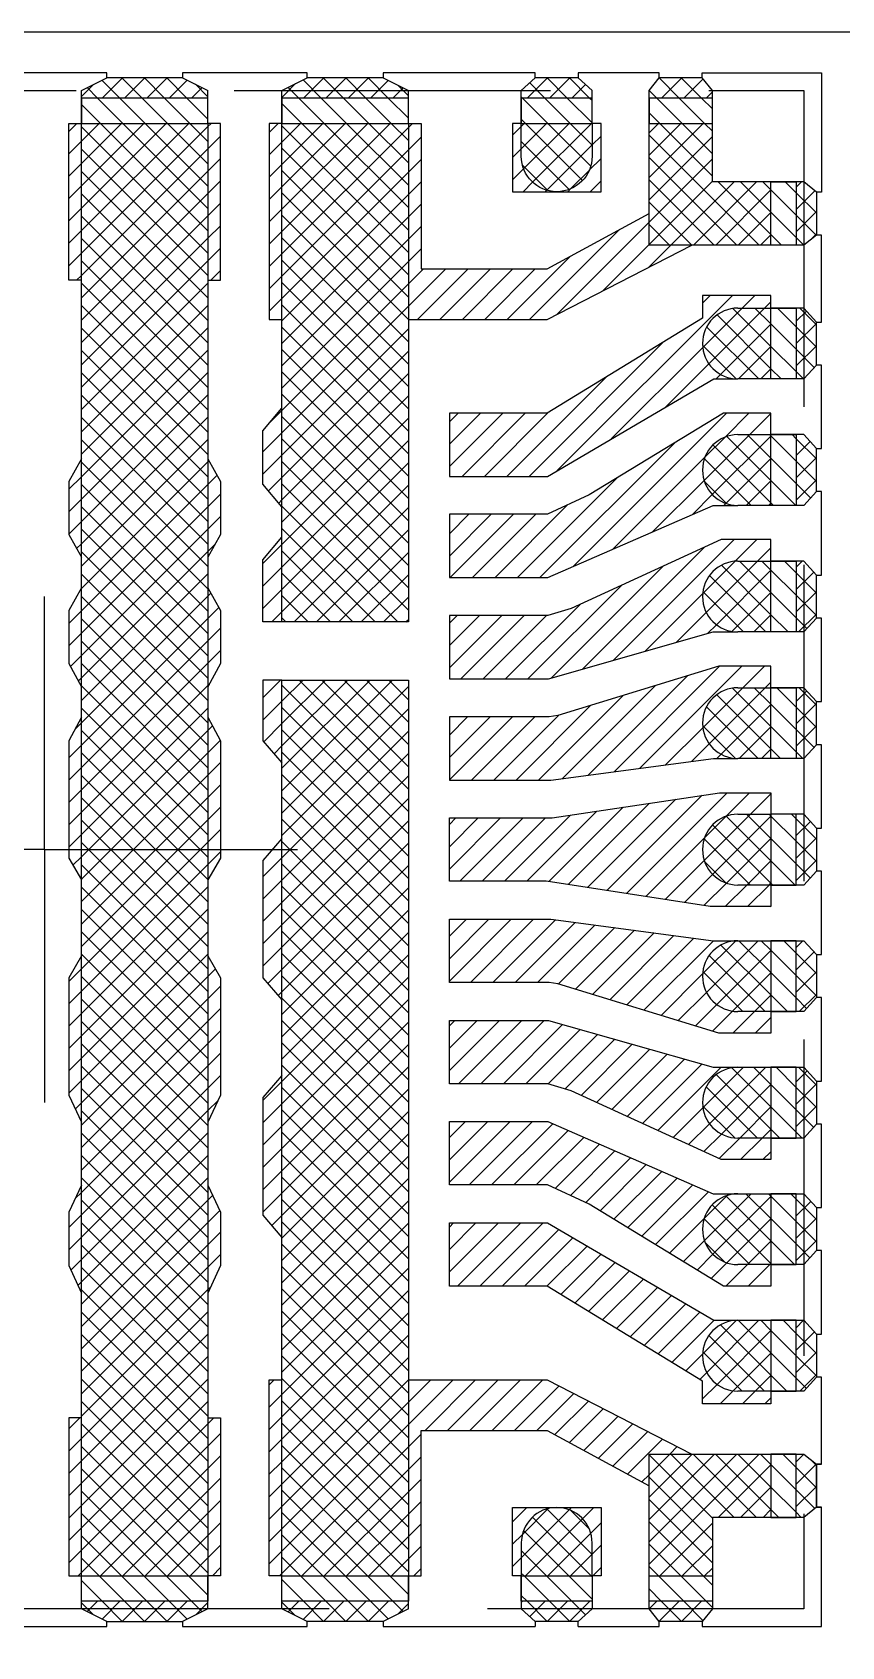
# Model space of a CAD drawing. Extents: x -347 to -72, y -334 to -144.
# Drawn here: x -256.26 to -253.06, y -310.55 to -304.17 of the extents above; entities that cross this region are included whole.
import ezdxf

# ---------------------------------------------------------------- set-up
doc = ezdxf.new("R2010")
doc.units = 0
doc.header["$LTSCALE"] = 5
doc.header["$MEASUREMENT"] = 0
doc.linetypes.add('CENTER', pattern=[2, 1.25, -0.25, 0.25, -0.25])
doc.linetypes.add('HIDDEN', pattern=[0.375, 0.25, -0.125])
doc.layers.get('0').update_dxf_attribs({"linetype": 'CONTINUOUS'})
for name, color, linetype in [('CENTER', 1, 'CENTER'), ('Full-metal', 254, 'CONTINUOUS'), ('HIDDEN', 6, 'HIDDEN'), ('Layer1', 4, 'CONTINUOUS'), ('SECTION', 6, 'CONTINUOUS')]:
    doc.layers.add(name, color=color, linetype=linetype)
pattern_1 = [(135, (-257.4536, -286.094496), (-0.04419417, -0.04419417), [])]
pattern_2 = [(135, (-257.4536, -286.094496), (-0.04419417, -0.04419417), []), (225, (-257.4536, -286.094496), (0.04419417, -0.04419417), [])]

msp = doc.modelspace()

# ---------------------------------------------------------------- hatches: boundary and pattern name
at = {"layer": 'Full-metal'}
h = msp.add_hatch(dxfattribs=at)
h.set_pattern_fill('ANSI37', color=256, scale=0.5, angle=90, style=0)
h.set_pattern_definition(pattern_2)
h.paths.add_polyline_path([(-254.7759, -310.3658), (-255.2759, -310.3658), (-255.2759, -310.3958), (-254.7759, -310.3958)], flags=17)
h.paths.add_polyline_path([(-255.5679, -310.3658), (-256.0679, -310.3658), (-256.0679, -310.3958), (-255.5679, -310.3958)], flags=16)
h.paths.add_polyline_path([(-255.2759, -304.5258), (-254.7759, -304.5258), (-254.7759, -306.4958), (-255.2759, -306.4958)])
h.paths.add_polyline_path([(-255.2759, -304.3958), (-255.2759, -304.3958), (-254.7759, -304.3958), (-254.7759, -304.4258), (-255.2759, -304.4258)])
h.paths.add_polyline_path([(-255.1759, -304.3458), (-254.8759, -304.3458), (-254.7759, -304.3958), (-255.2759, -304.3958)])
h.paths.add_polyline_path([(-255.9679, -304.3458), (-255.6679, -304.3458), (-255.5679, -304.3958), (-256.0679, -304.3958)])
h.paths.add_polyline_path([(-256.0679, -304.3958), (-256.0679, -304.3958), (-255.5679, -304.3958), (-255.5679, -304.4258), (-256.0679, -304.4258)])
h.paths.add_polyline_path([(-255.2759, -310.3958), (-254.7759, -310.3958), (-254.8759, -310.4458), (-255.1759, -310.4458)])
h.paths.add_polyline_path([(-255.2759, -310.3658), (-254.7759, -310.3658), (-254.7759, -310.3958), (-255.2759, -310.3958)], flags=17)
h.paths.add_polyline_path([(-256.0679, -310.3658), (-255.5679, -310.3658), (-255.5679, -310.3958), (-256.0679, -310.3958)], flags=17)
h.paths.add_polyline_path([(-256.0679, -310.3958), (-255.5679, -310.3958), (-255.6679, -310.4458), (-255.9679, -310.4458)])
h.paths.add_polyline_path([(-256.0679, -310.2658), (-255.5679, -310.2658), (-255.5679, -304.5258), (-256.0679, -304.5258)])
h.paths.add_polyline_path([(-255.5679, -310.3658), (-256.0679, -310.3658), (-256.0679, -310.3958), (-255.5679, -310.3958)])
h.paths.add_polyline_path([(-255.2759, -310.2658), (-254.7759, -310.2658), (-254.7759, -306.7258), (-255.2759, -306.7258)])
h.paths.add_polyline_path([(-254.7759, -310.3658), (-255.2759, -310.3658), (-255.2759, -310.3958), (-254.7759, -310.3958)])
h = msp.add_hatch(dxfattribs=at)
h.set_pattern_fill('ANSI37', color=256, scale=0.5, angle=90, style=0)
h.set_pattern_definition(pattern_2)
h.paths.add_polyline_path([(-254.0499, -310.1358), (-254.0499, -310.2658), (-254.3299, -310.2658), (-254.3299, -310.1358, -1)])
h.paths.add_polyline_path([(-254.3299, -310.3658), (-254.0499, -310.3658), (-254.0499, -310.3958), (-254.3299, -310.3958)])
h.paths.add_polyline_path([(-254.3299, -310.3958), (-254.0499, -310.3958), (-254.1049, -310.4458), (-254.2749, -310.4458)])
h.paths.add_polyline_path([(-253.8249, -304.3958), (-253.5749, -304.3958), (-253.5749, -304.4258), (-253.8249, -304.4258)])
h.paths.add_polyline_path([(-253.7852, -304.3458), (-253.6152, -304.3458), (-253.5749, -304.3958), (-253.8249, -304.3958)])
h.paths.add_polyline_path([(-254.2749, -304.3458), (-254.1049, -304.3458), (-254.0499, -304.3958), (-254.3299, -304.3958)])
h.paths.add_polyline_path([(-254.3299, -304.3958), (-254.0499, -304.3958), (-254.0499, -304.4258), (-254.3299, -304.4258)])
h.paths.add_polyline_path([(-254.3299, -304.5258), (-254.0499, -304.5258), (-254.0499, -304.6558, -1), (-254.3299, -304.6558)])
h.paths.add_polyline_path([(-253.2139, -309.7848), (-253.1639, -309.8245), (-253.1639, -309.9945), (-253.2139, -310.0348)])
h.paths.add_polyline_path([(-253.2439, -309.7848), (-253.2139, -309.7848), (-253.2139, -310.0348), (-253.2439, -310.0348)])
h.paths.add_polyline_path([(-253.8249, -309.7848), (-253.3439, -309.7848), (-253.3439, -310.0348), (-253.5749, -310.0348), (-253.5749, -310.2658), (-253.8249, -310.2658)])
h.paths.add_polyline_path([(-253.8249, -310.3658), (-253.5749, -310.3658), (-253.5749, -310.3958), (-253.8249, -310.3958)])
h.paths.add_polyline_path([(-253.8249, -310.3958), (-253.5749, -310.3958), (-253.6152, -310.4458), (-253.7852, -310.4458)])
h.paths.add_polyline_path([(-253.3439, -309.5358), (-253.4739, -309.5358, -1), (-253.4739, -309.2558), (-253.3439, -309.2558)])
h.paths.add_polyline_path([(-253.2439, -309.2558), (-253.2139, -309.2558), (-253.2139, -309.5358), (-253.2439, -309.5358)])
h.paths.add_polyline_path([(-253.2139, -309.2558), (-253.1639, -309.3105), (-253.1639, -309.4805), (-253.2139, -309.5358)])
h.paths.add_polyline_path([(-253.2139, -308.7558), (-253.1639, -308.8105), (-253.1639, -308.9805), (-253.2139, -309.0358)])
h.paths.add_polyline_path([(-253.3439, -309.0358), (-253.4739, -309.0358, -1), (-253.4739, -308.7558), (-253.3439, -308.7558)])
h.paths.add_polyline_path([(-253.2439, -308.7558), (-253.2139, -308.7558), (-253.2139, -309.0358), (-253.2439, -309.0358)])
h.paths.add_polyline_path([(-253.1639, -308.4805), (-253.2139, -308.5358), (-253.2139, -308.2558), (-253.1639, -308.3105)])
h.paths.add_polyline_path([(-253.2439, -308.2558), (-253.2139, -308.2558), (-253.2139, -308.5358), (-253.2439, -308.5358)])
h.paths.add_polyline_path([(-253.4739, -308.2558), (-253.3439, -308.2558), (-253.3439, -308.5358), (-253.4739, -308.5358, -1)])
h.paths.add_polyline_path([(-253.2139, -307.7558), (-253.1639, -307.8105), (-253.1639, -307.9805), (-253.2139, -308.0358)])
h.paths.add_polyline_path([(-253.2439, -307.7558), (-253.2139, -307.7558), (-253.2139, -308.0358), (-253.2439, -308.0358)])
h.paths.add_polyline_path([(-253.3439, -308.0358), (-253.4739, -308.0358, -1), (-253.4739, -307.7558), (-253.3439, -307.7558)])
h.paths.add_polyline_path([(-253.2139, -307.2558), (-253.1639, -307.3105), (-253.1639, -307.4805), (-253.2139, -307.5358)])
h.paths.add_polyline_path([(-253.2439, -307.2558), (-253.2139, -307.2558), (-253.2139, -307.5358), (-253.2439, -307.5358)])
h.paths.add_polyline_path([(-253.3439, -307.2558), (-253.3439, -307.5358), (-253.4739, -307.5358, -1), (-253.4739, -307.2558)])
h.paths.add_polyline_path([(-253.1639, -306.9811), (-253.2139, -307.0358), (-253.2139, -306.7558), (-253.1639, -306.8111)])
h.paths.add_polyline_path([(-253.2439, -306.7558), (-253.2139, -306.7558), (-253.2139, -307.0358), (-253.2439, -307.0358)])
h.paths.add_polyline_path([(-253.3439, -307.0358), (-253.4739, -307.0358, -1), (-253.4739, -306.7558), (-253.3439, -306.7558)])
h.paths.add_polyline_path([(-253.1639, -306.4811), (-253.2139, -306.5358), (-253.2139, -306.2558), (-253.1639, -306.3111)])
h.paths.add_polyline_path([(-253.2439, -306.2558), (-253.2139, -306.2558), (-253.2139, -306.5358), (-253.2439, -306.5358)])
h.paths.add_polyline_path([(-253.3439, -306.5358), (-253.4739, -306.5358, -1), (-253.4739, -306.2558), (-253.3439, -306.2558)])
h.paths.add_polyline_path([(-253.2139, -305.7558), (-253.1639, -305.8111), (-253.1639, -305.9811), (-253.2139, -306.0358)])
h.paths.add_polyline_path([(-253.2139, -306.0358), (-253.2439, -306.0358), (-253.2439, -305.7558), (-253.2139, -305.7558)])
h.paths.add_polyline_path([(-253.3439, -306.0358), (-253.4739, -306.0358, -1), (-253.4739, -305.7558), (-253.3439, -305.7558)])
h.paths.add_polyline_path([(-253.2139, -305.2558), (-253.1639, -305.3111), (-253.1639, -305.4811), (-253.2139, -305.5358)])
h.paths.add_polyline_path([(-253.2139, -305.5358), (-253.2439, -305.5358), (-253.2439, -305.2558), (-253.2139, -305.2558)])
h.paths.add_polyline_path([(-253.3439, -305.5358), (-253.4739, -305.5358, -1), (-253.4739, -305.2558), (-253.3439, -305.2558)])
h.paths.add_polyline_path([(-253.2139, -304.7568), (-253.1639, -304.7971), (-253.1639, -304.9671), (-253.2139, -305.0068)])
h.paths.add_polyline_path([(-253.2439, -304.7568), (-253.2139, -304.7568), (-253.2139, -305.0068), (-253.2439, -305.0068)])
h.paths.add_polyline_path([(-253.8249, -305.0068), (-253.8249, -304.5258), (-253.5749, -304.5258), (-253.5749, -304.7568), (-253.3439, -304.7568), (-253.3439, -305.0068)])
at = {"layer": 'Layer1'}
h = msp.add_hatch(dxfattribs=at)
h.set_pattern_fill('ANSI31', color=256, scale=0.5, style=0)
h.set_pattern_definition([(45, (-257.4536, -286.094496), (-0.04419417, 0.04419417), [])])
h.paths.add_polyline_path([(-253.6556, -305.0068), (-253.8249, -305.0068), (-253.8249, -304.8813), (-254.228, -305.1008), (-254.7259, -305.1008), (-254.7259, -304.5258), (-254.7759, -304.5258), (-254.7759, -305.3008), (-254.228, -305.3008)])
h.paths.add_polyline_path([(-254.6139, -305.6708), (-254.228, -305.6708), (-253.6139, -305.2956), (-253.6139, -305.2058), (-253.3439, -305.2058), (-253.3439, -305.2558), (-253.4739, -305.2558, 1), (-253.4739, -305.5358), (-253.5694, -305.5358), (-254.2267, -305.9208), (-254.6139, -305.9208)])
h.paths.add_polyline_path([(-254.6139, -306.0708), (-254.227, -306.0708), (-254.0618, -305.9933), (-253.5305, -305.6708), (-253.3439, -305.6708), (-253.3439, -305.7558), (-253.4739, -305.7558, 1), (-253.4739, -306.0358), (-253.5724, -306.0358), (-254.2254, -306.3208), (-254.6139, -306.3208)])
h.paths.add_polyline_path([(-254.6139, -306.4708), (-254.225, -306.4708), (-254.1325, -306.4426), (-253.5398, -306.1708), (-253.3439, -306.1708), (-253.3439, -306.2558), (-253.4739, -306.2558, 1), (-253.4739, -306.5358), (-253.5721, -306.5358), (-254.2225, -306.7208), (-254.6139, -306.7208)])
h.paths.add_polyline_path([(-254.6139, -306.8708), (-254.2192, -306.8708), (-254.186, -306.8657), (-253.5498, -306.6708), (-253.3439, -306.6708), (-253.3439, -306.7558), (-253.4739, -306.7558, 1), (-253.4739, -307.0358), (-253.571, -307.0358), (-254.2128, -307.1208), (-254.6139, -307.1208)])
h.paths.add_polyline_path([(-254.6139, -307.2708), (-254.2078, -307.2708), (-253.5468, -307.1708), (-253.3439, -307.1708), (-253.3439, -307.2558), (-253.4739, -307.2558, 1), (-253.4739, -307.5358), (-253.3439, -307.5358), (-253.3439, -307.6208), (-253.5836, -307.6208), (-254.2314, -307.5208), (-254.6139, -307.5208)])
h.paths.add_polyline_path([(-254.6139, -307.6708), (-254.2128, -307.6708), (-253.571, -307.7558), (-253.4739, -307.7558, 1), (-253.4739, -308.0358), (-253.3439, -308.0358), (-253.3439, -308.1208), (-253.5498, -308.1208), (-254.186, -307.9259), (-254.2192, -307.9208), (-254.6139, -307.9208)])
h.paths.add_polyline_path([(-254.6139, -308.0708), (-254.2225, -308.0708), (-253.5721, -308.2558), (-253.4739, -308.2558, 1), (-253.4739, -308.5358), (-253.3439, -308.5358), (-253.3439, -308.6208), (-253.5398, -308.6208), (-254.1325, -308.3491), (-254.225, -308.3208), (-254.6139, -308.3208)])
h.paths.add_polyline_path([(-254.6139, -308.4708), (-254.2254, -308.4708), (-253.5724, -308.7558), (-253.4739, -308.7558, 1), (-253.4739, -309.0358), (-253.3439, -309.0358), (-253.3439, -309.1208), (-253.5305, -309.1208), (-254.0618, -308.7964), (-254.227, -308.7208), (-254.6139, -308.7208)])
h.paths.add_polyline_path([(-254.6139, -308.8708), (-254.2267, -308.8708), (-253.5694, -309.2558), (-253.4739, -309.2558, 1), (-253.4739, -309.5358), (-253.3439, -309.5358), (-253.3439, -309.5858), (-253.6139, -309.5858), (-253.6139, -309.496), (-254.228, -309.1208), (-254.6139, -309.1208)])
h.paths.add_polyline_path([(-254.7759, -309.4908), (-254.228, -309.4908), (-253.6556, -309.7848), (-253.8249, -309.7848), (-253.8249, -309.9104), (-254.228, -309.6908), (-254.7259, -309.6908), (-254.7259, -310.2658), (-254.7759, -310.2658)])
h.paths.add_polyline_path([(-255.3259, -304.5258), (-255.2759, -304.5258), (-255.2759, -305.3008), (-255.3259, -305.3008)])
h.paths.add_polyline_path([(-255.3509, -305.7413), (-255.2759, -305.6513), (-255.2759, -306.0413), (-255.3509, -305.9515)])
h.paths.add_polyline_path([(-255.3509, -306.2511), (-255.2759, -306.1612), (-255.2759, -306.4958), (-255.3509, -306.4958)])
h.paths.add_polyline_path([(-255.3509, -306.7258), (-255.2759, -306.7258), (-255.2759, -307.0524), (-255.3509, -306.966)])
h.paths.add_polyline_path([(-255.3509, -307.4386), (-255.2759, -307.3522), (-255.2759, -307.989), (-255.3509, -307.9026)])
h.paths.add_polyline_path([(-255.3509, -308.3752), (-255.2759, -308.2888), (-255.2759, -308.9281), (-255.3509, -308.8399)])
h.paths.add_polyline_path([(-255.3259, -309.4908), (-255.2759, -309.4908), (-255.2759, -310.2658), (-255.3259, -310.2658)])
h.paths.add_polyline_path([(-255.5679, -309.6408), (-255.5179, -309.6408), (-255.5179, -310.2658), (-255.5679, -310.2658)])
h.paths.add_polyline_path([(-255.5679, -308.7225), (-255.5179, -308.8291), (-255.5179, -309.0388), (-255.5679, -309.1488)])
h.paths.add_polyline_path([(-255.5679, -307.8157), (-255.5179, -307.9021), (-255.5179, -308.3657), (-255.5679, -308.4722)])
h.paths.add_polyline_path([(-255.5679, -306.8731), (-255.5179, -306.9654), (-255.5179, -307.4291), (-255.5679, -307.5155)])
h.paths.add_polyline_path([(-255.5679, -306.3609), (-255.5179, -306.4507), (-255.5179, -306.6605), (-255.5679, -306.7528)])
h.paths.add_polyline_path([(-255.5679, -305.851), (-255.5179, -305.941), (-255.5179, -306.1507), (-255.5679, -306.2406)])
h.paths.add_polyline_path([(-255.5679, -304.5258), (-255.5179, -304.5258), (-255.5179, -305.1458), (-255.5679, -305.1458)])
h.paths.add_polyline_path([(-256.1179, -304.5258), (-256.0679, -304.5258), (-256.0679, -305.1458), (-256.1179, -305.1458)])
h.paths.add_polyline_path([(-256.1179, -305.941), (-256.0679, -305.8511), (-256.0679, -306.2405), (-256.1179, -306.1507)])
h.paths.add_polyline_path([(-256.1179, -306.4507), (-256.0679, -306.361), (-256.0679, -306.7527), (-256.1179, -306.6605)])
h.paths.add_polyline_path([(-256.1179, -306.9654), (-256.0679, -306.8732), (-256.0679, -307.3958), (-256.1179, -307.3958)])
h.paths.add_polyline_path([(-256.1179, -307.3958), (-256.0679, -307.3958), (-256.0679, -307.5154), (-256.1179, -307.4291)])
h.paths.add_polyline_path([(-256.1179, -307.9021), (-256.0679, -307.8158), (-256.0679, -308.4721), (-256.1179, -308.3657)])
h.paths.add_polyline_path([(-256.1179, -308.8291), (-256.0679, -308.7226), (-256.0679, -309.1487), (-256.1179, -309.0388)])
h.paths.add_polyline_path([(-256.1179, -309.6408), (-256.0679, -309.6408), (-256.0679, -310.2658), (-256.1179, -310.2658)])
h.paths.add_polyline_path([(-254.1899, -309.9958), (-254.0149, -309.9958), (-254.0149, -310.2658), (-254.0499, -310.2658), (-254.0499, -310.1358, 0.414214)])
h.paths.add_polyline_path([(-254.3649, -309.9958), (-254.1899, -309.9958, 0.414214), (-254.3299, -310.1358), (-254.3299, -310.2658), (-254.3649, -310.2658)])
h.paths.add_polyline_path([(-254.0499, -304.6558), (-254.0499, -304.5258), (-254.0149, -304.5258), (-254.0149, -304.7958), (-254.1899, -304.7958, 0.414214)])
h.paths.add_polyline_path([(-254.3649, -304.5258), (-254.3299, -304.5258), (-254.3299, -304.6558, 0.414214), (-254.1899, -304.7958), (-254.3649, -304.7958)])
at = {"layer": 'SECTION'}
h = msp.add_hatch(dxfattribs=at)
h.set_pattern_fill('ANSI31', color=256, scale=0.5, angle=90, style=0)
h.set_pattern_definition(pattern_1)
h.paths.add_polyline_path([(-253.2439, -304.7568), (-253.3439, -304.7568), (-253.3439, -305.0068), (-253.2439, -305.0068)])
h.paths.add_polyline_path([(-253.5749, -304.4258), (-253.8249, -304.4258), (-253.8249, -304.5258), (-253.5749, -304.5258)])
h.paths.add_polyline_path([(-258.6029, -304.4258), (-258.8529, -304.4258), (-258.8529, -304.5258), (-258.6029, -304.5258)])
h.paths.add_polyline_path([(-259.0839, -304.7568), (-259.1839, -304.7568), (-259.1839, -305.0068), (-259.0839, -305.0068)])
h.paths.add_polyline_path([(-258.6029, -310.2658), (-258.8529, -310.2658), (-258.8529, -310.3658), (-258.6029, -310.3658)])
h.paths.add_polyline_path([(-259.0839, -309.7848), (-259.1839, -309.7848), (-259.1839, -310.0348), (-259.0839, -310.0348)])
h.paths.add_polyline_path([(-253.5749, -310.2658), (-253.8249, -310.2658), (-253.8249, -310.3658), (-253.5749, -310.3658)])
h.paths.add_polyline_path([(-253.2439, -309.7848), (-253.3439, -309.7848), (-253.3439, -310.0348), (-253.2439, -310.0348)])
h = msp.add_hatch(dxfattribs=at)
h.set_pattern_fill('ANSI31', color=256, scale=0.5, angle=90, style=0)
h.set_pattern_definition(pattern_1)
h.paths.add_polyline_path([(-254.0499, -304.5258), (-254.3299, -304.5258), (-254.3299, -304.4258), (-254.0499, -304.4258)])
h.paths.add_polyline_path([(-258.0979, -304.5258), (-258.3779, -304.5258), (-258.3779, -304.4258), (-258.0979, -304.4258)])
h = msp.add_hatch(dxfattribs=at)
h.set_pattern_fill('ANSI31', color=256, scale=0.5, angle=90, style=0)
h.set_pattern_definition(pattern_1)
h.paths.add_polyline_path([(-254.7759, -304.5258), (-255.2759, -304.5258), (-255.2759, -304.4258), (-254.7759, -304.4258)])
h.paths.add_polyline_path([(-255.5679, -304.5258), (-256.0679, -304.5258), (-256.0679, -304.4258), (-255.5679, -304.4258)])
h.paths.add_polyline_path([(-256.3599, -304.5258), (-256.8599, -304.5258), (-256.8599, -304.4258), (-256.3599, -304.4258)])
h.paths.add_polyline_path([(-257.1519, -304.5258), (-257.6519, -304.5258), (-257.6519, -304.4258), (-257.1519, -304.4258)])
h = msp.add_hatch(dxfattribs=at)
h.set_pattern_fill('ANSI31', color=256, scale=0.5, angle=90, style=0)
h.set_pattern_definition(pattern_1)
h.paths.add_polyline_path([(-253.2439, -305.2558), (-253.3439, -305.2558), (-253.3439, -305.5358), (-253.2439, -305.5358)])
h.paths.add_polyline_path([(-253.2439, -305.7558), (-253.3439, -305.7558), (-253.3439, -306.0358), (-253.2439, -306.0358)])
h.paths.add_polyline_path([(-253.2439, -306.2558), (-253.3439, -306.2558), (-253.3439, -306.5358), (-253.2439, -306.5358)])
h.paths.add_polyline_path([(-253.2439, -306.7558), (-253.3439, -306.7558), (-253.3439, -307.0358), (-253.2439, -307.0358)])
h.paths.add_polyline_path([(-253.2439, -307.2558), (-253.3439, -307.2558), (-253.3439, -307.5358), (-253.2439, -307.5358)])
h.paths.add_polyline_path([(-253.2439, -307.7558), (-253.3439, -307.7558), (-253.3439, -308.0358), (-253.2439, -308.0358)])
h.paths.add_polyline_path([(-253.2439, -308.2558), (-253.3439, -308.2558), (-253.3439, -308.5358), (-253.2439, -308.5358)])
h.paths.add_polyline_path([(-253.2439, -308.7558), (-253.3439, -308.7558), (-253.3439, -309.0358), (-253.2439, -309.0358)])
h.paths.add_polyline_path([(-253.2439, -309.2558), (-253.3439, -309.2558), (-253.3439, -309.5358), (-253.2439, -309.5358)])
h = msp.add_hatch(dxfattribs=at)
h.set_pattern_fill('ANSI31', color=256, scale=0.5, angle=90, style=0)
h.set_pattern_definition(pattern_1)
h.paths.add_polyline_path([(-254.0499, -310.2658), (-254.3299, -310.2658), (-254.3299, -310.3658), (-254.0499, -310.3658)])
h.paths.add_polyline_path([(-258.0979, -310.2658), (-258.3779, -310.2658), (-258.3779, -310.3658), (-258.0979, -310.3658)])
h = msp.add_hatch(dxfattribs=at)
h.set_pattern_fill('ANSI31', color=256, scale=0.5, angle=90, style=0)
h.set_pattern_definition(pattern_1)
h.paths.add_polyline_path([(-254.7759, -310.2658), (-255.2759, -310.2658), (-255.2759, -310.3658), (-254.7759, -310.3658)])
h.paths.add_polyline_path([(-255.5679, -310.2658), (-256.0679, -310.2658), (-256.0679, -310.3658), (-255.5679, -310.3658)])
h.paths.add_polyline_path([(-256.3599, -310.2658), (-256.8599, -310.2658), (-256.8599, -310.3658), (-256.3599, -310.3658)])
h.paths.add_polyline_path([(-257.1519, -310.2658), (-257.6519, -310.2658), (-257.6519, -310.3658), (-257.1519, -310.3658)])

# ---------------------------------------------------------------- linework, layer by layer
for p, q in [((-255.9679, -304.3258), (-256.4599, -304.3258)), ((-255.9679, -304.3458), (-255.9679, -304.3258)), ((-255.1759, -304.3258), (-255.6679, -304.3258)), ((-255.6679, -304.3258), (-255.6679, -304.3458)), ((-255.1759, -304.3458), (-255.1759, -304.3258)), ((-254.2749, -304.3258), (-254.8759, -304.3258)), ((-254.8759, -304.3258), (-254.8759, -304.3458)), ((-254.2749, -304.3458), (-254.2749, -304.3258)), ((-253.7852, -304.3258), (-254.1049, -304.3258)), ((-254.1049, -304.3258), (-254.1049, -304.3458)), ((-253.7852, -304.3458), (-253.7852, -304.3258)), ((-253.6152, -304.3458), (-253.6152, -304.3258)), ((-253.6152, -304.3258), (-253.1439, -304.3258)), ((-253.1439, -304.3258), (-253.1439, -304.7971)), ((-256.0679, -304.3958), (-255.9679, -304.3458)), ((-255.6679, -304.3458), (-255.9679, -304.3458)), ((-255.6679, -304.3458), (-255.5679, -304.3958)), ((-255.2759, -304.3958), (-255.1759, -304.3458)), ((-254.8759, -304.3458), (-255.1759, -304.3458)), ((-254.8759, -304.3458), (-254.7759, -304.3958)), ((-254.3299, -304.3958), (-254.2749, -304.3458)), ((-254.1049, -304.3458), (-254.2749, -304.3458)), ((-254.1049, -304.3458), (-254.0499, -304.3958)), ((-253.8249, -304.3958), (-253.7852, -304.3458)), ((-253.6152, -304.3458), (-253.7852, -304.3458)), ((-253.5749, -304.3958), (-253.6152, -304.3458)), ((-256.0679, -304.5258), (-256.0679, -304.3958)), ((-255.5679, -304.5258), (-255.5679, -304.3958)), ((-255.2759, -304.5258), (-255.2759, -304.3958)), ((-254.776, -304.5258), (-254.7759, -304.3958)), ((-254.3299, -304.5258), (-254.3299, -304.3958)), ((-254.0499, -304.5258), (-254.0499, -304.3958)), ((-253.8249, -305.0068), (-253.8249, -304.3958)), ((-253.5749, -304.7568), (-253.5749, -304.3958)), ((-256.1179, -305.1458), (-256.1179, -304.5258)), ((-256.1179, -304.5258), (-256.0679, -304.5258)), ((-256.0679, -310.2658), (-256.0679, -304.5258)), ((-255.5679, -304.5258), (-255.5679, -310.2658)), ((-255.5179, -304.5258), (-255.5679, -304.5258)), ((-255.5179, -305.1458), (-255.5179, -304.5258)), ((-255.2759, -304.5258), (-255.3259, -304.5258)), ((-255.3259, -304.5258), (-255.3259, -305.3008)), ((-255.2759, -306.4958), (-255.2759, -304.5258)), ((-254.776, -304.5258), (-254.7759, -306.4958)), ((-254.776, -304.5258), (-254.7259, -304.5258)), ((-254.7259, -304.5258), (-254.7259, -305.1008)), ((-254.3299, -304.5258), (-254.3649, -304.5258)), ((-254.3649, -304.5258), (-254.3649, -304.7958)), ((-254.0149, -304.5258), (-254.0499, -304.5258)), ((-254.0149, -304.7958), (-254.0149, -304.5258)), ((-253.2139, -304.7568), (-253.5749, -304.7568)), ((-253.1639, -304.7971), (-253.2139, -304.7568)), ((-254.3649, -304.7958), (-254.0149, -304.7958)), ((-253.1439, -304.7971), (-253.1639, -304.7971)), ((-253.1639, -304.7971), (-253.1639, -304.9671)), ((-254.228, -305.1008), (-253.8252, -304.8814)), ((-254.228, -305.3008), (-253.6561, -305.0071)), ((-253.2139, -305.0068), (-253.8249, -305.0068)), ((-253.1639, -304.9671), (-253.2139, -305.0068)), ((-253.1439, -304.9671), (-253.1639, -304.9671)), ((-253.1439, -305.3111), (-253.1439, -304.9671)), ((-256.0679, -305.1458), (-256.1179, -305.1458)), ((-255.5679, -305.1458), (-255.5179, -305.1458)), ((-254.7259, -305.1008), (-254.228, -305.1008)), ((-253.3439, -305.2058), (-253.6139, -305.2058)), ((-253.6139, -305.2058), (-253.6139, -305.2956)), ((-253.3439, -305.2558), (-253.3439, -305.2058)), ((-253.4739, -305.2558), (-253.3439, -305.2558)), ((-253.2139, -305.2558), (-253.3439, -305.2558)), ((-253.2139, -305.2558), (-253.1639, -305.3111)), ((-255.3259, -305.3008), (-255.2759, -305.3008)), ((-254.7759, -305.3008), (-254.228, -305.3008)), ((-253.6139, -305.2956), (-254.228, -305.6708)), ((-253.1639, -305.3111), (-253.1439, -305.3111)), ((-253.1639, -305.4811), (-253.1639, -305.3111)), ((-254.2267, -305.9208), (-253.5694, -305.5358)), ((-253.5694, -305.5358), (-253.4739, -305.5358)), ((-253.2139, -305.5358), (-253.4739, -305.5358)), ((-253.1639, -305.4811), (-253.2139, -305.5358)), ((-253.1439, -305.4811), (-253.1639, -305.4811)), ((-253.1439, -305.8111), (-253.1439, -305.4811)), ((-255.3509, -305.7413), (-255.276, -305.6514)), ((-254.228, -305.6708), (-254.6139, -305.6708)), ((-254.6139, -305.6708), (-254.6139, -305.9208)), ((-253.5305, -305.6708), (-254.0618, -305.9943)), ((-253.3439, -305.6708), (-253.5305, -305.6708)), ((-253.3439, -305.7558), (-253.3439, -305.6708)), ((-255.3509, -305.9515), (-255.3509, -305.7413)), ((-253.4739, -305.7558), (-253.3439, -305.7558)), ((-253.2139, -305.7558), (-253.3439, -305.7558)), ((-253.2139, -305.7558), (-253.1639, -305.8111)), ((-256.0678, -305.8509), (-256.1179, -305.941)), ((-255.568, -305.8509), (-255.5179, -305.941)), ((-253.1639, -305.8111), (-253.1439, -305.8111)), ((-253.1639, -305.9811), (-253.1639, -305.8111)), ((-254.6139, -305.9208), (-254.2267, -305.9208)), ((-256.1179, -305.941), (-256.1179, -306.1507)), ((-255.5179, -305.941), (-255.5179, -306.1507)), ((-255.276, -306.0413), (-255.3509, -305.9515)), ((-253.1639, -305.9811), (-253.2139, -306.0358)), ((-253.1439, -305.9811), (-253.1639, -305.9811)), ((-253.1439, -306.3111), (-253.1439, -305.9811)), ((-254.0618, -305.9943), (-254.227, -306.0708)), ((-254.2254, -306.3208), (-253.5724, -306.0358)), ((-253.5724, -306.0358), (-253.4739, -306.0358)), ((-253.2139, -306.0358), (-253.4739, -306.0358)), ((-254.227, -306.0708), (-254.6139, -306.0708)), ((-254.6139, -306.0708), (-254.6139, -306.3208)), ((-256.1179, -306.1507), (-256.0678, -306.2407)), ((-255.5179, -306.1507), (-255.568, -306.2407)), ((-255.3509, -306.2511), (-255.276, -306.1613)), ((-253.5398, -306.1708), (-254.1325, -306.4426)), ((-253.3439, -306.1708), (-253.5398, -306.1708)), ((-253.3439, -306.2558), (-253.3439, -306.1708)), ((-255.3509, -306.4958), (-255.3509, -306.2511)), ((-253.4739, -306.2558), (-253.3439, -306.2558)), ((-253.2139, -306.2558), (-253.3439, -306.2558)), ((-253.2139, -306.2558), (-253.1639, -306.3111)), ((-256.0678, -306.3607), (-256.1179, -306.4507)), ((-255.568, -306.3607), (-255.5179, -306.4507)), ((-254.6139, -306.3208), (-254.2254, -306.3208)), ((-253.1639, -306.3111), (-253.1439, -306.3111)), ((-253.1639, -306.4811), (-253.1639, -306.3111)), ((-256.1179, -306.4507), (-256.1179, -306.6605)), ((-255.5179, -306.4507), (-255.5179, -306.6605)), ((-254.225, -306.4708), (-254.6139, -306.4708)), ((-254.6139, -306.4708), (-254.6139, -306.7208)), ((-254.1325, -306.4426), (-254.225, -306.4708)), ((-253.1639, -306.4811), (-253.2139, -306.5358)), ((-253.1439, -306.4811), (-253.1639, -306.4811)), ((-253.1439, -306.8111), (-253.1439, -306.4811)), ((-255.2759, -306.4958), (-255.3509, -306.4958)), ((-254.7759, -306.4958), (-255.2759, -306.4958)), ((-254.2225, -306.7208), (-253.5721, -306.5358)), ((-253.5721, -306.5358), (-253.4739, -306.5358)), ((-253.2139, -306.5358), (-253.4739, -306.5358)), ((-256.1179, -306.6605), (-256.0678, -306.753)), ((-255.5179, -306.6605), (-255.568, -306.753)), ((-253.5498, -306.6708), (-254.186, -306.8657)), ((-253.3439, -306.6708), (-253.5498, -306.6708)), ((-253.3439, -306.7558), (-253.3439, -306.6708)), ((-255.2759, -306.7258), (-255.3509, -306.7258)), ((-255.3509, -306.7258), (-255.3509, -306.966)), ((-255.2759, -310.2658), (-255.2759, -306.7258)), ((-255.2759, -306.7258), (-254.7759, -306.7258)), ((-254.7759, -306.7258), (-254.7759, -310.2658)), ((-254.6139, -306.7208), (-254.2225, -306.7208)), ((-253.4739, -306.7558), (-253.3439, -306.7558)), ((-253.2139, -306.7558), (-253.3439, -306.7558)), ((-253.2139, -306.7558), (-253.1639, -306.8111)), ((-253.1639, -306.8111), (-253.1439, -306.8111)), ((-253.1639, -306.9811), (-253.1639, -306.8111)), ((-256.0678, -306.873), (-256.1179, -306.9654)), ((-255.568, -306.873), (-255.5179, -306.9654)), ((-254.2192, -306.8708), (-254.6139, -306.8708)), ((-254.6139, -306.8708), (-254.6139, -307.1208)), ((-254.186, -306.8657), (-254.2192, -306.8708)), ((-256.1179, -306.9654), (-256.1179, -307.4291)), ((-255.5179, -306.9654), (-255.5179, -307.4291)), ((-255.3509, -306.966), (-255.276, -307.0523)), ((-253.1639, -306.9811), (-253.2139, -307.0358)), ((-253.1439, -306.9811), (-253.1639, -306.9811)), ((-253.1439, -307.3105), (-253.1439, -306.9811)), ((-254.2128, -307.1208), (-253.571, -307.0358)), ((-253.571, -307.0358), (-253.4739, -307.0358)), ((-253.2139, -307.0358), (-253.4739, -307.0358)), ((-254.6139, -307.1208), (-254.2128, -307.1208)), ((-254.2078, -307.2708), (-253.5468, -307.1708)), ((-253.5468, -307.1708), (-253.3439, -307.1708)), ((-253.3439, -307.1708), (-253.3439, -307.2558)), ((-253.4739, -307.2558), (-253.3439, -307.2558)), ((-253.2139, -307.2558), (-253.3439, -307.2558)), ((-253.2139, -307.2558), (-253.1639, -307.3105)), ((-254.6139, -307.5208), (-254.6139, -307.2708)), ((-254.6139, -307.2708), (-254.2078, -307.2708)), ((-253.1639, -307.3105), (-253.1439, -307.3105)), ((-253.1639, -307.3105), (-253.1639, -307.4805)), ((-255.276, -307.3523), (-255.3509, -307.4386)), ((-256.1179, -307.4291), (-256.0678, -307.5156)), ((-255.5179, -307.4291), (-255.568, -307.5156)), ((-255.3509, -307.4386), (-255.3509, -307.9026)), ((-253.1639, -307.4805), (-253.2139, -307.5358)), ((-253.1439, -307.4805), (-253.1639, -307.4805)), ((-253.1439, -307.8105), (-253.1439, -307.4805)), ((-254.2314, -307.5208), (-254.6139, -307.5208)), ((-253.5836, -307.6208), (-254.2314, -307.5208)), ((-253.3439, -307.5358), (-253.4739, -307.5358)), ((-253.3439, -307.5358), (-253.3439, -307.6208)), ((-253.2139, -307.5358), (-253.3439, -307.5358)), ((-253.3439, -307.6208), (-253.5836, -307.6208)), ((-254.6139, -307.9208), (-254.6139, -307.6708)), ((-254.6139, -307.6708), (-254.2128, -307.6708)), ((-254.2128, -307.6708), (-253.571, -307.7558)), ((-253.571, -307.7558), (-253.4739, -307.7558)), ((-253.4739, -307.7558), (-253.2139, -307.7558)), ((-253.2139, -307.7558), (-253.1639, -307.8105)), ((-256.0678, -307.8156), (-256.1179, -307.9021)), ((-255.568, -307.8156), (-255.5179, -307.9021)), ((-253.1639, -307.8105), (-253.1439, -307.8105)), ((-253.1639, -307.8105), (-253.1639, -307.9805)), ((-256.1179, -307.9021), (-256.1179, -308.3657)), ((-255.5179, -307.9021), (-255.5179, -308.3657)), ((-255.3509, -307.9026), (-255.276, -307.9889)), ((-254.2192, -307.9208), (-254.6139, -307.9208)), ((-254.186, -307.9259), (-254.2192, -307.9208)), ((-253.5498, -308.1208), (-254.186, -307.9259)), ((-253.1639, -307.9805), (-253.2139, -308.0358)), ((-253.1439, -307.9805), (-253.1639, -307.9805)), ((-253.1439, -308.3105), (-253.1439, -307.9805)), ((-254.6139, -308.3208), (-254.6139, -308.0708)), ((-254.6139, -308.0708), (-254.2225, -308.0708)), ((-254.2225, -308.0708), (-253.5721, -308.2558)), ((-253.3439, -308.0358), (-253.4739, -308.0358)), ((-253.3439, -308.0358), (-253.3439, -308.1208)), ((-253.2139, -308.0358), (-253.3439, -308.0358)), ((-253.3439, -308.1208), (-253.5498, -308.1208)), ((-253.5721, -308.2558), (-253.4739, -308.2558)), ((-253.4739, -308.2558), (-253.2139, -308.2558)), ((-253.2139, -308.2558), (-253.1639, -308.3105)), ((-255.276, -308.2889), (-255.3509, -308.3752)), ((-254.225, -308.3208), (-254.6139, -308.3208)), ((-254.1325, -308.3491), (-254.225, -308.3208)), ((-253.1639, -308.3105), (-253.1439, -308.3105)), ((-253.1639, -308.3105), (-253.1639, -308.4805)), ((-256.1179, -308.3657), (-256.0678, -308.4724)), ((-255.5179, -308.3657), (-255.568, -308.4724)), ((-255.3509, -308.3752), (-255.3509, -308.8399)), ((-253.5398, -308.6208), (-254.1325, -308.3491)), ((-254.6139, -308.7208), (-254.6139, -308.4708)), ((-254.6139, -308.4708), (-254.2254, -308.4708)), ((-254.2254, -308.4708), (-253.5724, -308.7558)), ((-253.3439, -308.5358), (-253.4739, -308.5358)), ((-253.3439, -308.5358), (-253.3439, -308.6208)), ((-253.2139, -308.5358), (-253.3439, -308.5358)), ((-253.1639, -308.4805), (-253.2139, -308.5358)), ((-253.1439, -308.4805), (-253.1639, -308.4805)), ((-253.1439, -308.8105), (-253.1439, -308.4805)), ((-253.3439, -308.6208), (-253.5398, -308.6208)), ((-256.0678, -308.7224), (-256.1179, -308.8291)), ((-255.568, -308.7224), (-255.5179, -308.8291)), ((-254.227, -308.7208), (-254.6139, -308.7208)), ((-254.0618, -308.7974), (-254.227, -308.7208)), ((-253.5724, -308.7558), (-253.4739, -308.7558)), ((-253.4739, -308.7558), (-253.2139, -308.7558)), ((-253.2139, -308.7558), (-253.1639, -308.8105)), ((-256.1179, -308.8291), (-256.1179, -309.0388)), ((-255.5179, -308.8291), (-255.5179, -309.0388)), ((-255.3509, -308.8399), (-255.276, -308.9281)), ((-253.5305, -309.1208), (-254.0618, -308.7974)), ((-253.1639, -308.8105), (-253.1439, -308.8105)), ((-253.1639, -308.8105), (-253.1639, -308.9805)), ((-254.6139, -309.1208), (-254.6139, -308.8708)), ((-254.6139, -308.8708), (-254.2267, -308.8708)), ((-254.2267, -308.8708), (-253.5694, -309.2558)), ((-253.1639, -308.9805), (-253.2139, -309.0358)), ((-253.1439, -308.9805), (-253.1639, -308.9805)), ((-253.1439, -309.3105), (-253.1439, -308.9805)), ((-256.1179, -309.0388), (-256.0678, -309.1489)), ((-255.5179, -309.0388), (-255.568, -309.1489)), ((-253.3439, -309.0358), (-253.4739, -309.0358)), ((-253.3439, -309.0358), (-253.3439, -309.1208)), ((-253.2139, -309.0358), (-253.3439, -309.0358)), ((-254.228, -309.1208), (-254.6139, -309.1208)), ((-253.6139, -309.496), (-254.228, -309.1208)), ((-253.3439, -309.1208), (-253.5305, -309.1208)), ((-253.5694, -309.2558), (-253.4739, -309.2558)), ((-253.4739, -309.2558), (-253.2139, -309.2558)), ((-253.2139, -309.2558), (-253.1639, -309.3105)), ((-253.1639, -309.3105), (-253.1439, -309.3105)), ((-253.1639, -309.3105), (-253.1639, -309.4805)), ((-255.3259, -310.2658), (-255.3259, -309.4908)), ((-255.3259, -309.4908), (-255.2759, -309.4908)), ((-254.7759, -309.4908), (-254.228, -309.4908)), ((-254.228, -309.4908), (-253.6561, -309.7846)), ((-253.1639, -309.4805), (-253.2139, -309.5358)), ((-253.1439, -309.4805), (-253.1639, -309.4805)), ((-253.1439, -309.8245), (-253.1439, -309.4805)), ((-253.6139, -309.5858), (-253.6139, -309.496)), ((-253.3439, -309.5358), (-253.4739, -309.5358)), ((-253.3439, -309.5358), (-253.3439, -309.5858)), ((-253.2139, -309.5358), (-253.3439, -309.5358)), ((-253.3439, -309.5858), (-253.6139, -309.5858)), ((-256.0679, -309.6408), (-256.1179, -309.6408)), ((-256.1179, -309.6408), (-256.1179, -310.2658)), ((-255.5679, -309.6408), (-255.5179, -309.6408)), ((-255.5179, -309.6408), (-255.5179, -310.2658)), ((-254.7259, -310.2658), (-254.7259, -309.6908)), ((-254.7259, -309.6908), (-254.228, -309.6908)), ((-254.228, -309.6908), (-253.8252, -309.9102)), ((-253.8249, -310.3958), (-253.8249, -309.7848)), ((-253.8249, -309.7848), (-253.2139, -309.7848)), ((-253.2139, -309.7848), (-253.1639, -309.8245)), ((-253.1639, -309.9945), (-253.1639, -309.8245)), ((-253.1639, -309.8245), (-253.1439, -309.8245)), ((-253.1439, -309.8245), (-253.1639, -309.8245)), ((-253.1639, -309.8245), (-253.1639, -309.9945)), ((-254.3649, -310.2658), (-254.3649, -309.9958)), ((-254.3649, -309.9958), (-254.0149, -309.9958)), ((-254.0149, -309.9958), (-254.0149, -310.2658)), ((-253.1639, -309.9945), (-253.2139, -310.0348)), ((-253.1439, -309.9945), (-253.1639, -309.9945)), ((-253.1639, -309.9945), (-253.1439, -309.9945)), ((-253.1439, -310.4658), (-253.1439, -309.9945)), ((-253.2139, -310.0348), (-253.5749, -310.0348)), ((-253.5749, -310.0348), (-253.5749, -310.3958)), ((-256.1179, -310.2658), (-256.0679, -310.2658)), ((-256.0679, -310.3958), (-256.0679, -310.2658)), ((-255.5179, -310.2658), (-255.5679, -310.2658)), ((-255.5679, -310.3958), (-255.5679, -310.2658)), ((-255.2759, -310.2658), (-255.3259, -310.2658)), ((-255.2759, -310.3958), (-255.2759, -310.2658)), ((-254.7759, -310.2658), (-254.7259, -310.2658)), ((-254.7759, -310.3958), (-254.7759, -310.2658)), ((-254.3299, -310.2658), (-254.3649, -310.2658)), ((-254.3299, -310.2658), (-254.3299, -310.3958)), ((-254.0149, -310.2658), (-254.0499, -310.2658)), ((-254.0499, -310.2658), (-254.0499, -310.3958)), ((-255.9679, -310.4458), (-256.0679, -310.3958)), ((-255.9679, -310.4658), (-255.9679, -310.4458)), ((-255.9679, -310.4458), (-255.6679, -310.4458)), ((-255.5679, -310.3958), (-255.6679, -310.4458)), ((-255.6679, -310.4458), (-255.6679, -310.4658)), ((-255.1759, -310.4458), (-255.2759, -310.3958)), ((-254.8759, -310.4458), (-255.1759, -310.4458)), ((-255.1759, -310.4658), (-255.1759, -310.4458)), ((-254.7759, -310.3958), (-254.8759, -310.4458)), ((-254.8759, -310.4458), (-254.8759, -310.4658)), ((-254.3299, -310.3958), (-254.2749, -310.4458)), ((-254.2749, -310.4458), (-254.2749, -310.4658)), ((-254.1049, -310.4458), (-254.2749, -310.4458)), ((-254.1049, -310.4458), (-254.0499, -310.3958)), ((-254.1049, -310.4658), (-254.1049, -310.4458)), ((-253.7852, -310.4458), (-253.8249, -310.3958)), ((-253.6152, -310.4458), (-253.7852, -310.4458)), ((-253.7852, -310.4658), (-253.7852, -310.4458)), ((-253.5749, -310.3958), (-253.6152, -310.4458)), ((-253.6152, -310.4458), (-253.6152, -310.4658)), ((-256.4599, -310.4658), (-255.9679, -310.4658)), ((-255.6679, -310.4658), (-255.1759, -310.4658)), ((-254.8759, -310.4658), (-254.2749, -310.4658)), ((-254.1049, -310.4658), (-253.7852, -310.4658)), ((-253.6152, -310.4658), (-253.1439, -310.4658))]:
    msp.add_line(p, q)
msp.add_lwpolyline([(-246.6839, -317.7458), (-246.6839, -304.1658), (-260.0639, -304.1658)])
for points in [[(-254.0499, -304.5258), (-254.0499, -304.6558, -1), (-254.3299, -304.6558), (-254.3299, -304.5258)], [(-254.0499, -310.2658), (-254.0499, -310.1358, 1), (-254.3299, -310.1358), (-254.3299, -310.2658)]]:
    msp.add_lwpolyline(points, format="xyb")
for centre in [(-253.4739, -305.3958), (-253.4739, -305.8958), (-253.4739, -306.3958), (-253.4739, -306.8958), (-253.4739, -307.3958), (-253.4739, -307.8958), (-253.4739, -308.3958), (-253.4739, -308.8958), (-253.4739, -309.3958)]:
    msp.add_arc(centre, 0.14, 90, 270)
msp.add_point((-256.2139, -307.3958))
msp.add_point((-256.2139, -307.3958))
msp.add_point((-256.2139, -307.3958))
msp.add_point((-256.2139, -307.3958))
msp.add_point((-256.2139, -307.3958))
msp.add_point((-256.2139, -307.3958))
msp.add_point((-256.2139, -307.3958))
msp.add_point((-256.2139, -307.3958))
msp.add_point((-256.2139, -307.3958))
msp.add_point((-256.2139, -307.3958))
msp.add_point((-256.2139, -307.3958))
msp.add_point((-256.2139, -307.3958))
msp.add_point((-256.2139, -307.3958))
msp.add_point((-256.2139, -307.3958))
msp.add_point((-256.2139, -307.3958))
msp.add_point((-256.2139, -307.3958))
msp.add_point((-256.2139, -307.3958))
msp.add_point((-256.2139, -307.3958))
msp.add_point((-256.2139, -307.3958))
msp.add_point((-256.2139, -307.3958))
msp.add_point((-256.2139, -307.3958))
msp.add_point((-256.2139, -307.3958))
msp.add_point((-256.2139, -307.3958))
msp.add_point((-256.2139, -307.3958))
msp.add_point((-256.2139, -307.3958))
msp.add_point((-256.2139, -307.3958))
msp.add_point((-256.2139, -307.3958))
msp.add_point((-256.2139, -307.3958))
msp.add_point((-256.2139, -307.3958))
msp.add_point((-256.2139, -307.3958))
msp.add_point((-256.2139, -307.3958))
msp.add_point((-256.2139, -307.3958))
msp.add_point((-256.2139, -307.3958))
msp.add_point((-256.2139, -307.3958))
msp.add_point((-256.2139, -307.3958))
msp.add_point((-256.2139, -307.3958))
msp.add_point((-256.2139, -307.3958))
msp.add_point((-256.2139, -307.3958))
msp.add_point((-256.2139, -307.3958))
msp.add_point((-256.2139, -307.3958))
msp.add_point((-256.2139, -307.3958))
msp.add_point((-256.2139, -307.3958))
msp.add_point((-256.2139, -307.3958))
msp.add_point((-256.2139, -307.3958))
msp.add_point((-256.2139, -307.3958))
msp.add_point((-256.2139, -307.3958))
msp.add_point((-256.2139, -307.3958))
msp.add_point((-256.2139, -307.3958))
msp.add_point((-256.2139, -307.3958))
msp.add_point((-256.2139, -307.3958))
msp.add_point((-256.2139, -307.3958))
msp.add_point((-256.2139, -307.3958))
msp.add_point((-256.2139, -307.3958))
msp.add_point((-256.2139, -307.3958))
msp.add_point((-256.2139, -307.3958))
msp.add_point((-256.2139, -307.3958))
msp.add_point((-256.2139, -307.3958))
msp.add_point((-256.2139, -307.3958))
msp.add_point((-256.2139, -307.3958))
msp.add_point((-256.2139, -307.3958))
msp.add_point((-256.2139, -307.3958))
msp.add_point((-256.2139, -307.3958))
msp.add_point((-256.2139, -307.3958))
msp.add_point((-256.2139, -307.3958))
msp.add_point((-256.2139, -307.3958))
msp.add_point((-256.2139, -307.3958))
msp.add_point((-256.2139, -307.3958))
msp.add_point((-256.2139, -307.3958))
msp.add_point((-256.2139, -307.3958))
at = {"layer": 'CENTER'}
for q in [(-256.2139, -306.3958), (-257.2139, -307.3958), (-255.2139, -307.3958), (-256.2139, -308.3958)]:
    msp.add_line((-256.2139, -307.3958), q, dxfattribs=at)
at = {"layer": 'HIDDEN', "color": 6, "linetype": 'HIDDEN'}
msp.add_lwpolyline([(-259.2139, -304.3958), (-253.2139, -304.3958), (-253.2139, -310.3958), (-259.2139, -310.3958)], close=True, dxfattribs=at)
at = {"layer": 'SECTION'}
for points in [[(-256.0679, -304.5258), (-255.5679, -304.5258), (-255.5679, -304.4258), (-256.0679, -304.4258), (-256.0679, -304.5258)], [(-255.2759, -304.5258), (-254.7759, -304.5258), (-254.7759, -304.4258), (-255.2759, -304.4258), (-255.2759, -304.5258)], [(-254.3299, -304.5258), (-254.0499, -304.5258), (-254.0499, -304.4258), (-254.3299, -304.4258), (-254.3299, -304.5258)], [(-253.8249, -304.5258), (-253.5749, -304.5258), (-253.5749, -304.4258), (-253.8249, -304.4258), (-253.8249, -304.5258)], [(-253.3439, -305.0068), (-253.3439, -304.7568), (-253.2439, -304.7568), (-253.2439, -305.0068), (-253.3439, -305.0068)], [(-253.3439, -309.7848), (-253.3439, -310.0348), (-253.2439, -310.0348), (-253.2439, -309.7848), (-253.3439, -309.7848)], [(-256.0679, -310.2658), (-255.5679, -310.2658), (-255.5679, -310.3658), (-256.0679, -310.3658), (-256.0679, -310.2659)], [(-255.2759, -310.2658), (-254.7759, -310.2658), (-254.7759, -310.3658), (-255.2759, -310.3658), (-255.2759, -310.2659)], [(-254.3299, -310.2658), (-254.0499, -310.2658), (-254.0499, -310.3658), (-254.3299, -310.3658), (-254.3299, -310.2659)], [(-253.8249, -310.2658), (-253.5749, -310.2658), (-253.5749, -310.3658), (-253.8249, -310.3658), (-253.8249, -310.2659)]]:
    msp.add_lwpolyline(points, dxfattribs=at)
for points in [[(-253.3439, -305.5358), (-253.3439, -305.2558), (-253.2439, -305.2558), (-253.2439, -305.5358)], [(-253.3439, -306.0358), (-253.3439, -305.7558), (-253.2439, -305.7558), (-253.2439, -306.0358)], [(-253.3439, -306.5358), (-253.3439, -306.2558), (-253.2439, -306.2558), (-253.2439, -306.5358)], [(-253.3439, -307.0358), (-253.3439, -306.7558), (-253.2439, -306.7558), (-253.2439, -307.0358)], [(-253.3439, -307.2558), (-253.3439, -307.5358), (-253.2439, -307.5358), (-253.2439, -307.2558)], [(-253.3439, -307.7558), (-253.3439, -308.0358), (-253.2439, -308.0358), (-253.2439, -307.7558)], [(-253.3439, -308.2558), (-253.3439, -308.5358), (-253.2439, -308.5358), (-253.2439, -308.2558)], [(-253.3439, -308.7558), (-253.3439, -309.0358), (-253.2439, -309.0358), (-253.2439, -308.7558)], [(-253.3439, -309.2558), (-253.3439, -309.5358), (-253.2439, -309.5358), (-253.2439, -309.2558)]]:
    msp.add_lwpolyline(points, close=True, dxfattribs=at)

doc.saveas('drawing.dxf')
